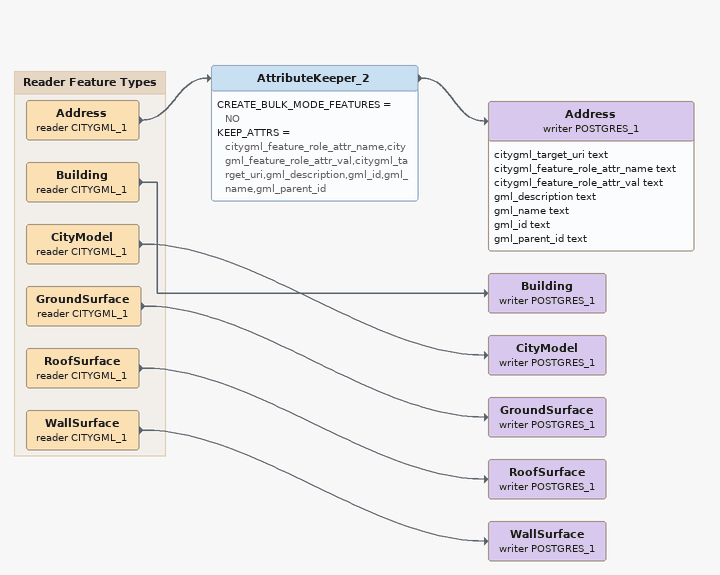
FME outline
AttributeKeeper_2
    CREATE_BULK_MODE_FEATURES = NO
    KEEP_ATTRS = citygml_feature_role_attr_name,citygml_feature_role_attr_val,citygml_target_uri,gml_description,gml_id,gml_name,gml_parent_id
    -> Address (writer POSTGRES_1)
Address (writer POSTGRES_1)
    attributes: citygml_target_uri text, citygml_feature_role_attr_name text, citygml_feature_role_attr_val text, gml_description text, gml_name text, gml_id text, gml_parent_id text
Building (writer POSTGRES_1)
CityModel (writer POSTGRES_1)
GroundSurface (writer POSTGRES_1)
RoofSurface (writer POSTGRES_1)
WallSurface (writer POSTGRES_1)

Bookmark: Reader Feature Types
Address (reader CITYGML_1)
    -> AttributeKeeper_2
Building (reader CITYGML_1)
    -> Building (writer POSTGRES_1)
CityModel (reader CITYGML_1)
    -> CityModel (writer POSTGRES_1)
GroundSurface (reader CITYGML_1)
    -> GroundSurface (writer POSTGRES_1)
RoofSurface (reader CITYGML_1)
    -> RoofSurface (writer POSTGRES_1)
WallSurface (reader CITYGML_1)
    -> WallSurface (writer POSTGRES_1)
